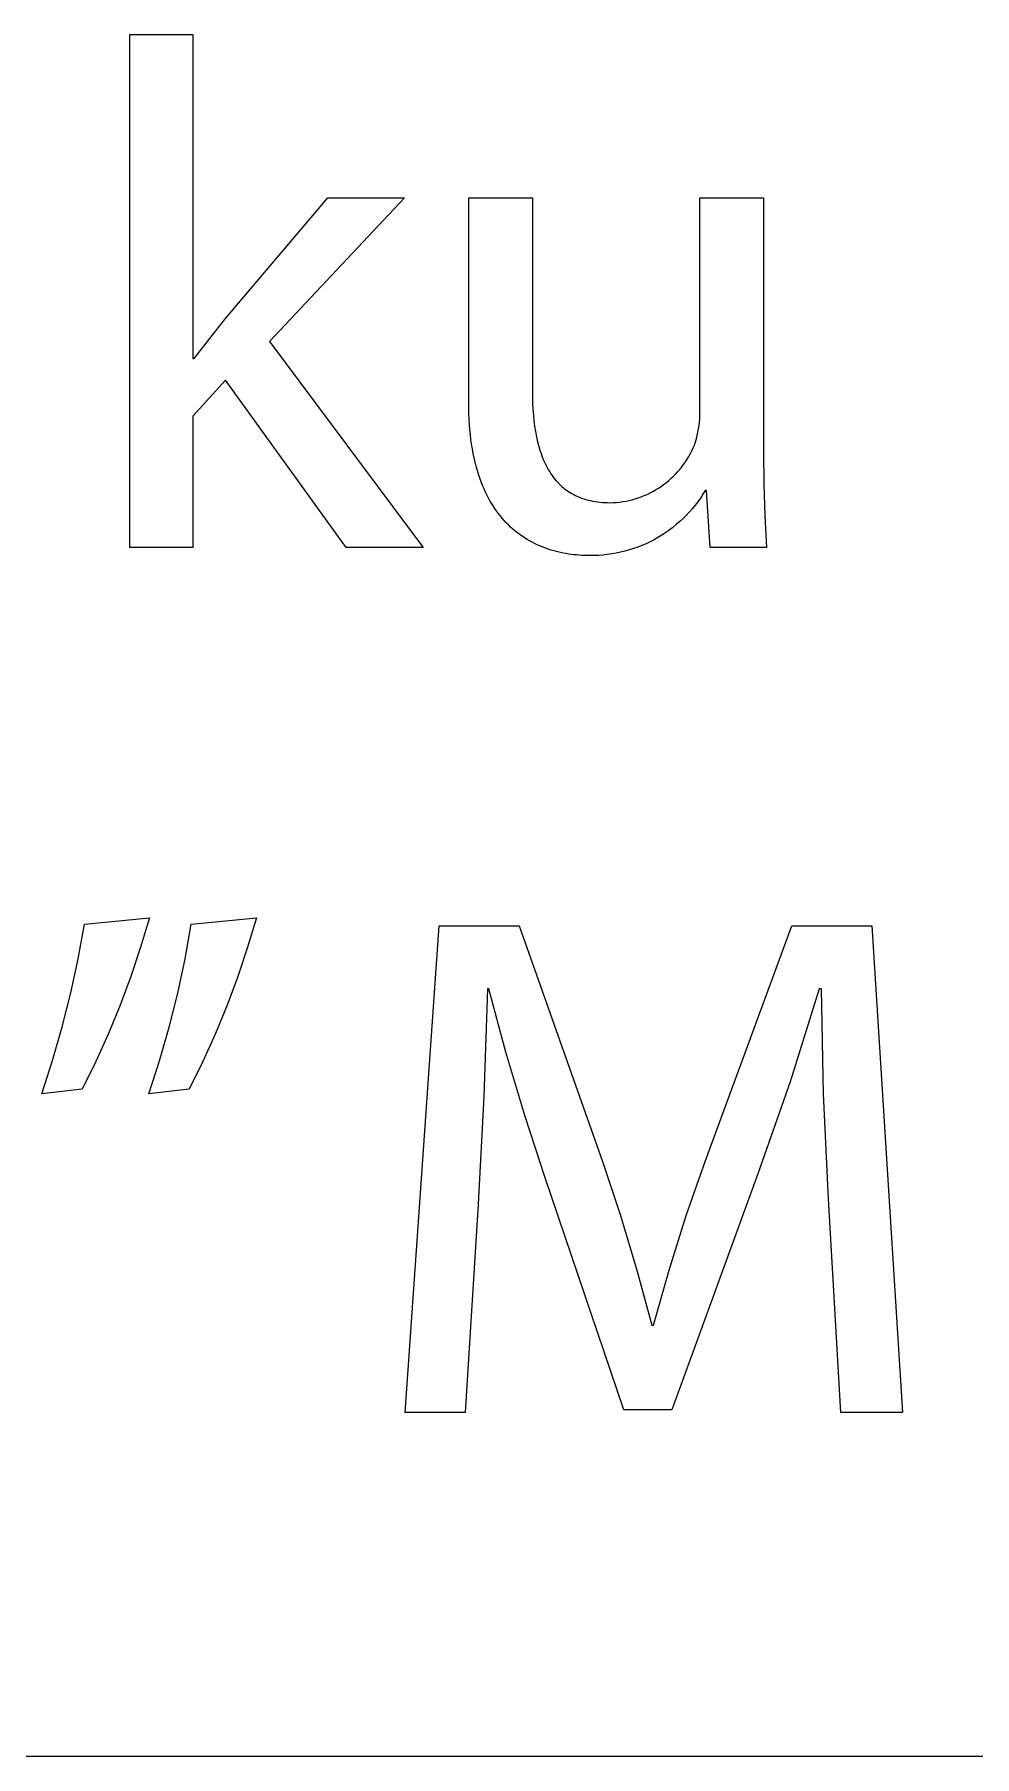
# Model space of a CAD drawing. Header units: millimetres. Extents: x 0 to 4030, y 0 to 2816.
# Drawn here: x 3172 to 3224.5, y 0 to 96.2 of the extents above; entities that cross this region are included whole.
import ezdxf

# ---------------------------------------------------------------- set-up
doc = ezdxf.new("R2010")
doc.units = ezdxf.units.MM
doc.header["$MEASUREMENT"] = 0
doc.layers.add('Domyślny', color=7, linetype='Continuous', true_color=0x000000)

msp = doc.modelspace()

# ---------------------------------------------------------------- linework, layer by layer
at = {"layer": 'Domyślny', "color": 18, "lineweight": 15, "true_color": 0x000000}
for p, q in [((3177.3, 67.524), (3177.3, 96.177)), ((3177.3, 96.177), (3180.816, 96.177)), ((3180.816, 96.177), (3180.816, 78.086)), ((3182.642, 80.314), (3188.359, 87.051)), ((3192.64, 87.051), (3185.097, 79.026)), ((3188.359, 87.051), (3192.64, 87.051)), ((3196.223, 75.622), (3196.223, 87.057)), ((3196.223, 87.057), (3199.78, 87.057)), ((3199.78, 87.057), (3199.78, 76.24)), ((3209.134, 75.072), (3209.134, 87.057)), ((3209.134, 87.057), (3212.69, 87.057)), ((3212.69, 87.057), (3212.69, 72.844)), ((3180.897, 78.086), (3182.642, 80.314)), ((3185.097, 79.026), (3193.687, 67.524)), ((3180.816, 78.086), (3180.897, 78.086)), ((3182.642, 76.878), (3180.816, 74.865)), ((3189.379, 67.524), (3182.642, 76.878)), ((3199.78, 76.24), (3199.783, 75.896)), ((3196.234, 74.996), (3196.223, 75.622)), ((3199.783, 75.896), (3199.793, 75.559)), ((3199.793, 75.559), (3199.81, 75.23)), ((3199.81, 75.23), (3199.834, 74.909)), ((3209.131, 74.886), (3209.134, 75.072)), ((3180.816, 74.865), (3180.816, 67.524)), ((3196.247, 74.693), (3196.234, 74.996)), ((3196.265, 74.398), (3196.247, 74.693)), ((3196.288, 74.111), (3196.265, 74.398)), ((3196.317, 73.83), (3196.288, 74.111)), ((3199.834, 74.909), (3199.866, 74.596)), ((3199.866, 74.596), (3199.905, 74.291)), ((3199.905, 74.291), (3199.952, 73.994)), ((3209.022, 73.964), (3209.056, 74.146)), ((3209.056, 74.146), (3209.084, 74.33)), ((3209.084, 74.33), (3209.106, 74.515)), ((3209.106, 74.515), (3209.121, 74.7)), ((3209.121, 74.7), (3209.131, 74.886)), ((3196.349, 73.556), (3196.317, 73.83)), ((3196.387, 73.29), (3196.349, 73.556)), ((3196.429, 73.03), (3196.387, 73.29)), ((3199.952, 73.994), (3200.006, 73.706)), ((3200.006, 73.706), (3200.069, 73.427)), ((3200.069, 73.427), (3200.103, 73.291)), ((3200.103, 73.291), (3200.139, 73.157)), ((3200.139, 73.157), (3200.178, 73.026)), ((3208.756, 73.084), (3208.825, 73.247)), ((3208.825, 73.247), (3208.883, 73.423)), ((3208.883, 73.423), (3208.936, 73.602)), ((3208.936, 73.602), (3208.982, 73.782)), ((3208.982, 73.782), (3209.022, 73.964)), ((3196.476, 72.777), (3196.429, 73.03)), ((3196.527, 72.531), (3196.476, 72.777)), ((3196.583, 72.292), (3196.527, 72.531)), ((3196.642, 72.059), (3196.583, 72.292)), ((3200.178, 73.026), (3200.218, 72.897)), ((3200.218, 72.897), (3200.261, 72.77)), ((3200.261, 72.77), (3200.306, 72.646)), ((3200.306, 72.646), (3200.353, 72.524)), ((3200.353, 72.524), (3200.403, 72.405)), ((3200.403, 72.405), (3200.454, 72.288)), ((3200.454, 72.288), (3200.508, 72.174)), ((3200.508, 72.174), (3200.564, 72.063)), ((3208.119, 72.021), (3208.225, 72.163)), ((3208.225, 72.163), (3208.326, 72.308)), ((3208.326, 72.308), (3208.423, 72.457)), ((3208.423, 72.457), (3208.514, 72.609)), ((3208.514, 72.609), (3208.6, 72.765)), ((3208.6, 72.765), (3208.681, 72.923)), ((3208.681, 72.923), (3208.756, 73.084)), ((3212.69, 72.844), (3212.699, 71.072)), ((3196.706, 71.833), (3196.642, 72.059)), ((3196.774, 71.613), (3196.706, 71.833)), ((3196.846, 71.399), (3196.774, 71.613)), ((3196.921, 71.192), (3196.846, 71.399)), ((3197, 70.991), (3196.921, 71.192)), ((3200.564, 72.063), (3200.622, 71.954)), ((3200.622, 71.954), (3200.683, 71.847)), ((3200.683, 71.847), (3200.746, 71.744)), ((3200.746, 71.744), (3200.811, 71.643)), ((3200.811, 71.643), (3200.879, 71.545)), ((3200.879, 71.545), (3200.949, 71.449)), ((3200.949, 71.449), (3201.022, 71.357)), ((3201.022, 71.357), (3201.097, 71.267)), ((3201.097, 71.267), (3201.174, 71.18)), ((3201.174, 71.18), (3201.254, 71.096)), ((3207.247, 71.14), (3207.384, 71.253)), ((3207.384, 71.253), (3207.517, 71.37)), ((3207.517, 71.37), (3207.646, 71.492)), ((3207.646, 71.492), (3207.771, 71.618)), ((3207.771, 71.618), (3207.891, 71.748)), ((3207.891, 71.748), (3208.007, 71.883)), ((3208.007, 71.883), (3208.119, 72.021)), ((3197.083, 70.796), (3197, 70.991)), ((3197.169, 70.607), (3197.083, 70.796)), ((3197.259, 70.424), (3197.169, 70.607)), ((3197.352, 70.246), (3197.259, 70.424)), ((3197.449, 70.075), (3197.352, 70.246)), ((3201.254, 71.096), (3201.337, 71.015)), ((3201.337, 71.015), (3201.422, 70.937)), ((3201.422, 70.937), (3201.509, 70.862)), ((3201.509, 70.862), (3201.599, 70.79)), ((3201.599, 70.79), (3201.692, 70.721)), ((3201.692, 70.721), (3201.787, 70.655)), ((3201.787, 70.655), (3201.886, 70.592)), ((3201.886, 70.592), (3201.986, 70.532)), ((3201.986, 70.532), (3202.09, 70.476)), ((3202.09, 70.476), (3202.196, 70.423)), ((3202.196, 70.423), (3202.305, 70.372)), ((3202.305, 70.372), (3202.416, 70.326)), ((3202.416, 70.326), (3202.531, 70.282)), ((3202.531, 70.282), (3202.648, 70.242)), ((3202.648, 70.242), (3202.768, 70.205)), ((3205.355, 70.195), (3205.526, 70.243)), ((3205.526, 70.243), (3205.695, 70.297)), ((3205.695, 70.297), (3205.862, 70.357)), ((3205.862, 70.357), (3206.027, 70.422)), ((3206.027, 70.422), (3206.19, 70.493)), ((3206.19, 70.493), (3206.35, 70.57)), ((3206.35, 70.57), (3206.507, 70.652)), ((3206.507, 70.652), (3206.662, 70.739)), ((3206.662, 70.739), (3206.813, 70.832)), ((3206.813, 70.832), (3206.961, 70.93)), ((3206.961, 70.93), (3207.106, 71.033)), ((3207.106, 71.033), (3207.247, 71.14)), ((3209.16, 70.287), (3209.015, 70.083)), ((3209.298, 70.496), (3209.16, 70.287)), ((3209.429, 70.71), (3209.298, 70.496)), ((3209.51, 70.71), (3209.429, 70.71)), ((3209.697, 67.53), (3209.51, 70.71)), ((3212.699, 71.072), (3212.752, 69.3)), ((3197.548, 69.91), (3197.449, 70.075)), ((3197.65, 69.75), (3197.548, 69.91)), ((3197.756, 69.595), (3197.65, 69.75)), ((3197.864, 69.446), (3197.756, 69.595)), ((3197.975, 69.303), (3197.864, 69.446)), ((3198.089, 69.165), (3197.975, 69.303)), ((3202.768, 70.205), (3202.891, 70.171)), ((3202.891, 70.171), (3203.016, 70.141)), ((3203.016, 70.141), (3203.145, 70.114)), ((3203.145, 70.114), (3203.276, 70.091)), ((3203.276, 70.091), (3203.411, 70.071)), ((3203.411, 70.071), (3203.548, 70.055)), ((3203.548, 70.055), (3203.689, 70.042)), ((3203.689, 70.042), (3203.832, 70.033)), ((3203.832, 70.033), (3203.978, 70.028)), ((3203.978, 70.028), (3204.128, 70.026)), ((3204.128, 70.026), (3204.305, 70.032)), ((3204.305, 70.032), (3204.482, 70.044)), ((3204.482, 70.044), (3204.659, 70.062)), ((3204.659, 70.062), (3204.835, 70.086)), ((3204.835, 70.086), (3205.009, 70.117)), ((3205.009, 70.117), (3205.183, 70.153)), ((3205.183, 70.153), (3205.355, 70.195)), ((3208.367, 69.317), (3208.19, 69.14)), ((3208.539, 69.5), (3208.367, 69.317)), ((3208.704, 69.689), (3208.539, 69.5)), ((3208.863, 69.883), (3208.704, 69.689)), ((3209.015, 70.083), (3208.863, 69.883)), ((3212.752, 69.3), (3212.851, 67.53)), ((3198.205, 69.032), (3198.089, 69.165)), ((3198.323, 68.904), (3198.205, 69.032)), ((3198.444, 68.781), (3198.323, 68.904)), ((3198.567, 68.663), (3198.444, 68.781)), ((3198.693, 68.551), (3198.567, 68.663)), ((3198.82, 68.443), (3198.693, 68.551)), ((3198.949, 68.34), (3198.82, 68.443)), ((3199.08, 68.241), (3198.949, 68.34)), ((3207.217, 68.351), (3207.007, 68.214)), ((3207.422, 68.495), (3207.217, 68.351)), ((3207.622, 68.647), (3207.422, 68.495)), ((3207.817, 68.805), (3207.622, 68.647)), ((3208.006, 68.969), (3207.817, 68.805)), ((3208.19, 69.14), (3208.006, 68.969)), ((3180.816, 67.524), (3177.3, 67.524)), ((3193.687, 67.524), (3189.379, 67.524)), ((3199.213, 68.148), (3199.08, 68.241)), ((3199.348, 68.058), (3199.213, 68.148)), ((3199.484, 67.974), (3199.348, 68.058)), ((3199.621, 67.893), (3199.484, 67.974)), ((3199.76, 67.817), (3199.621, 67.893)), ((3199.901, 67.745), (3199.76, 67.817)), ((3200.042, 67.678), (3199.901, 67.745)), ((3200.184, 67.614), (3200.042, 67.678)), ((3200.328, 67.554), (3200.184, 67.614)), ((3200.472, 67.499), (3200.328, 67.554)), ((3200.617, 67.447), (3200.472, 67.499)), ((3200.762, 67.398), (3200.617, 67.447)), ((3200.909, 67.354), (3200.762, 67.398)), ((3201.055, 67.313), (3200.909, 67.354)), ((3205.187, 67.385), (3204.946, 67.317)), ((3205.426, 67.461), (3205.187, 67.385)), ((3205.662, 67.545), (3205.426, 67.461)), ((3205.895, 67.637), (3205.662, 67.545)), ((3206.125, 67.737), (3205.895, 67.637)), ((3206.352, 67.845), (3206.125, 67.737)), ((3206.575, 67.96), (3206.352, 67.845)), ((3206.793, 68.083), (3206.575, 67.96)), ((3207.007, 68.214), (3206.793, 68.083)), ((3212.851, 67.53), (3209.697, 67.53)), ((3201.202, 67.276), (3201.055, 67.313)), ((3201.35, 67.242), (3201.202, 67.276)), ((3201.497, 67.211), (3201.35, 67.242)), ((3201.645, 67.184), (3201.497, 67.211)), ((3201.792, 67.16), (3201.645, 67.184)), ((3201.94, 67.139), (3201.792, 67.16)), ((3202.087, 67.121), (3201.94, 67.139)), ((3202.234, 67.106), (3202.087, 67.121)), ((3202.38, 67.094), (3202.234, 67.106)), ((3202.526, 67.085), (3202.38, 67.094)), ((3202.672, 67.078), (3202.526, 67.085)), ((3202.816, 67.075), (3202.672, 67.078)), ((3202.96, 67.073), (3202.816, 67.075)), ((3203.211, 67.074), (3202.96, 67.073)), ((3203.462, 67.083), (3203.211, 67.074)), ((3203.712, 67.101), (3203.462, 67.083)), ((3203.961, 67.127), (3203.712, 67.101)), ((3204.21, 67.162), (3203.961, 67.127)), ((3204.457, 67.205), (3204.21, 67.162)), ((3204.702, 67.257), (3204.457, 67.205)), ((3204.946, 67.317), (3204.702, 67.257)), ((3174.417, 44.556), (3174.772, 46.48)), ((3174.772, 46.48), (3178.395, 46.842)), ((3178.395, 46.842), (3177.908, 45.196)), ((3180.387, 44.554), (3180.73, 46.48)), ((3180.73, 46.48), (3184.367, 46.842)), ((3184.367, 46.842), (3183.88, 45.197)), ((3192.673, 19.209), (3194.566, 46.399)), ((3194.566, 46.399), (3199.048, 46.399)), ((3199.048, 46.399), (3203.692, 33.233)), ((3209.422, 33.233), (3214.267, 46.399)), ((3214.267, 46.399), (3218.736, 46.399)), ((3218.736, 46.399), (3220.441, 19.209)), ((3174, 42.644), (3174.417, 44.556)), ((3177.908, 45.196), (3177.364, 43.568)), ((3179.977, 42.641), (3180.387, 44.554)), ((3183.88, 45.197), (3183.337, 43.57)), ((3177.364, 43.568), (3176.765, 41.96)), ((3183.337, 43.57), (3182.739, 41.962)), ((3173.522, 40.747), (3174, 42.644)), ((3179.502, 40.744), (3179.977, 42.641)), ((3197.277, 42.883), (3197.069, 36.868)), ((3197.357, 42.883), (3197.277, 42.883)), ((3198.302, 39.332), (3197.357, 42.883)), ((3215.797, 42.883), (3214.169, 37.686)), ((3215.918, 42.883), (3215.797, 42.883)), ((3216.029, 37.008), (3215.918, 42.883)), ((3176.765, 41.96), (3176.11, 40.373)), ((3182.739, 41.962), (3182.087, 40.376)), ((3172.982, 38.867), (3173.522, 40.747)), ((3178.961, 38.864), (3179.502, 40.744)), ((3176.11, 40.373), (3175.4, 38.81)), ((3182.087, 40.376), (3181.381, 38.812)), ((3172.383, 37.005), (3172.982, 38.867)), ((3175.4, 38.81), (3174.637, 37.273)), ((3178.355, 37.005), (3178.961, 38.864)), ((3181.381, 38.812), (3180.623, 37.273)), ((3199.349, 35.811), (3198.302, 39.332)), ((3214.169, 37.686), (3212.361, 32.549)), ((3174.637, 37.273), (3172.383, 37.005)), ((3180.623, 37.273), (3178.355, 37.005)), ((3197.069, 36.868), (3196.753, 30.858)), ((3216.32, 31.14), (3216.029, 37.008)), ((3200.498, 32.321), (3199.349, 35.811)), ((3203.692, 33.233), (3204.697, 30.214)), ((3208.37, 30.217), (3209.422, 33.233)), ((3204.886, 19.37), (3200.498, 32.321)), ((3212.361, 32.549), (3207.57, 19.37)), ((3196.753, 30.858), (3196.029, 19.209)), ((3217.005, 19.209), (3216.32, 31.14)), ((3204.697, 30.214), (3205.615, 27.167)), ((3207.412, 27.17), (3208.37, 30.217)), ((3205.615, 27.167), (3206.443, 24.094)), ((3206.55, 24.094), (3207.412, 27.17)), ((3206.443, 24.094), (3206.55, 24.094)), ((3207.57, 19.37), (3204.886, 19.37)), ((3196.029, 19.209), (3192.673, 19.209)), ((3220.441, 19.209), (3217.005, 19.209)), ((4026.418, 0), (0.001, 0)), ((4026.418, 0), (2507.181, 0))]:
    msp.add_line(p, q, dxfattribs=at)

doc.saveas('drawing.dxf')
